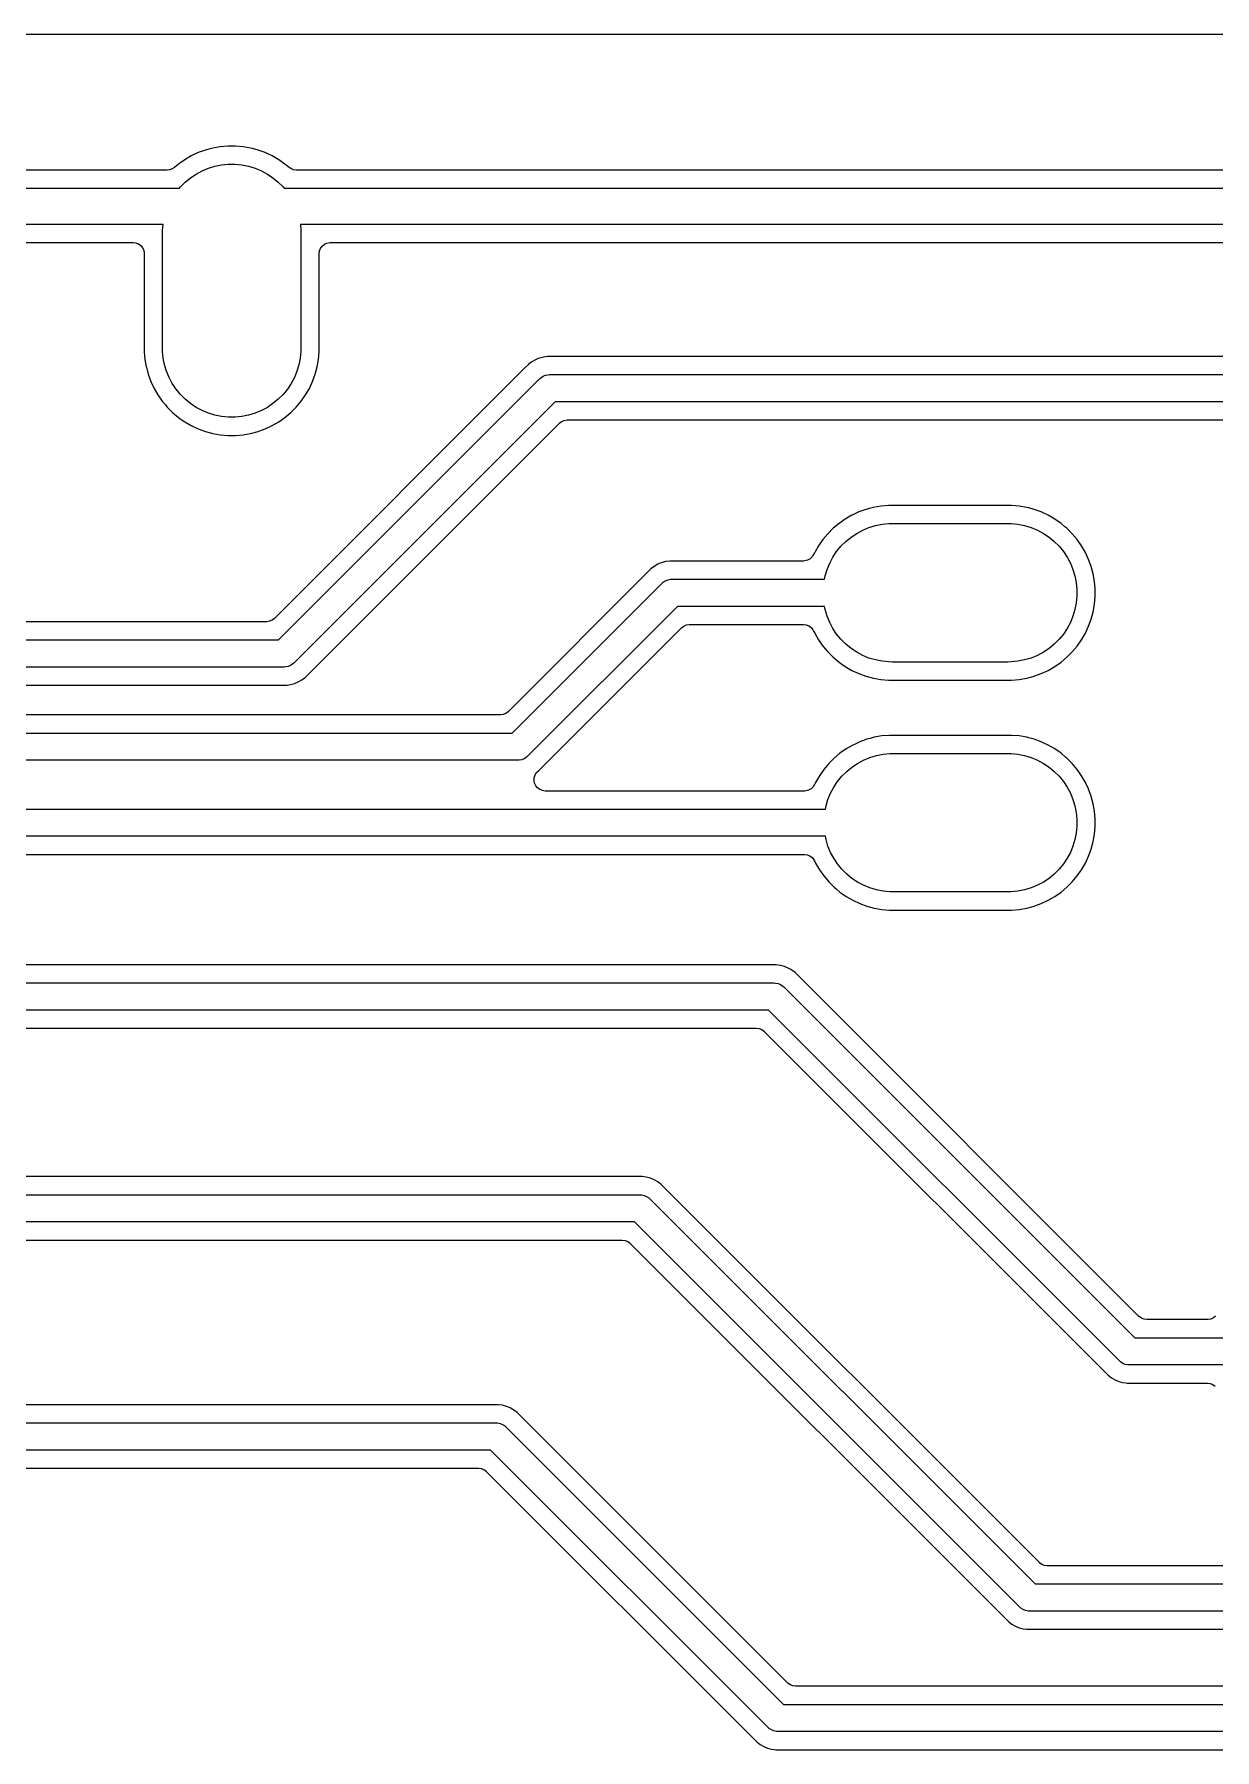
# Model space of a CAD drawing. Header units: millimetres. Extents: x 88 to 236, y -149 to -88.
# Drawn here: x 131.86 to 144.9, y -106.96 to -88.01 of the extents above; entities that cross this region are included whole.
import ezdxf

# ---------------------------------------------------------------- set-up
doc = ezdxf.new("R2010")
doc.units = ezdxf.units.MM
doc.layers.add('F.Cu', color=13, linetype='CONTINUOUS', true_color=0xc83434)

msp = doc.modelspace()

# ---------------------------------------------------------------- linework, layer by layer
at = {"layer": 'F.Cu', "linetype": 'CONTINUOUS'}
for p, q in [((87.8715, -88.01), (158.1235, -88.01)), ((133.913853, -89.251848), (133.830833, -89.266487)), ((133.997844, -89.2445), (133.913853, -89.251848)), ((133.997845, -89.2445), (133.997844, -89.2445)), ((134.082155, -89.2445), (133.997845, -89.2445)), ((134.082156, -89.2445), (134.082155, -89.2445)), ((134.166147, -89.251848), (134.082156, -89.2445)), ((134.249166, -89.266487), (134.166145, -89.251848)), ((134.166145, -89.251848), (134.166147, -89.251848)), ((133.451673, -89.443293), (133.407345, -89.480489)), ((133.451676, -89.44329), (133.451673, -89.443293)), ((133.520725, -89.394941), (133.451676, -89.44329)), ((133.520742, -89.394931), (133.520725, -89.394941)), ((133.520743, -89.39493), (133.520742, -89.394931)), ((133.593757, -89.352775), (133.520743, -89.39493)), ((133.599704, -89.350001), (133.593757, -89.352775)), ((133.670161, -89.317146), (133.599704, -89.350001)), ((133.670178, -89.317138), (133.670161, -89.317146)), ((133.749372, -89.288315), (133.670178, -89.317138)), ((133.749386, -89.28831), (133.749372, -89.288315)), ((133.749392, -89.288309), (133.749386, -89.28831)), ((133.787184, -89.278182), (133.749392, -89.288309)), ((133.830826, -89.266488), (133.787184, -89.278182)), ((133.830833, -89.266487), (133.830826, -89.266488)), ((133.927751, -89.45328), (134.002463, -89.445921)), ((134.002463, -89.445921), (134.077537, -89.445921)), ((134.077537, -89.445921), (134.152249, -89.45328)), ((134.249173, -89.266488), (134.249166, -89.266487)), ((134.270994, -89.272335), (134.249173, -89.266488)), ((134.330608, -89.288309), (134.270994, -89.272335)), ((134.330616, -89.288312), (134.330608, -89.288309)), ((134.330627, -89.288315), (134.330616, -89.288312)), ((134.409821, -89.317138), (134.330627, -89.288315)), ((134.409838, -89.317146), (134.409821, -89.317138)), ((134.439116, -89.330799), (134.409838, -89.317146)), ((134.486243, -89.352775), (134.439116, -89.330799)), ((134.559257, -89.39493), (134.486243, -89.352775)), ((134.559265, -89.394936), (134.559257, -89.39493)), ((134.559274, -89.394941), (134.559265, -89.394936)), ((134.628323, -89.44329), (134.559274, -89.394941)), ((134.628326, -89.443293), (134.628323, -89.44329)), ((134.672655, -89.480489), (134.628326, -89.443293)), ((133.327639, -89.5095), (122.263749, -89.5095)), ((133.351724, -89.507138), (133.327639, -89.5095)), ((133.381218, -89.497327), (133.351724, -89.507138)), ((133.407345, -89.480489), (133.381218, -89.497327)), ((133.526257, -89.643172), (133.58429, -89.595546)), ((133.58429, -89.595546), (133.646711, -89.553838)), ((133.646711, -89.553838), (133.71292, -89.518448)), ((133.71292, -89.518448), (133.782279, -89.489719)), ((133.782279, -89.489719), (133.85412, -89.467926)), ((133.85412, -89.467926), (133.927751, -89.45328)), ((134.152249, -89.45328), (134.22588, -89.467926)), ((134.22588, -89.467926), (134.297721, -89.489719)), ((134.297721, -89.489719), (134.36708, -89.518448)), ((134.36708, -89.518448), (134.433289, -89.553838)), ((134.433289, -89.553838), (134.49571, -89.595546)), ((134.49571, -89.595546), (134.553743, -89.643172)), ((134.692624, -89.494162), (134.672655, -89.480489)), ((134.721523, -89.505604), (134.692624, -89.494162)), ((134.752361, -89.5095), (134.721523, -89.505604)), ((150.69625, -89.5095), (134.752361, -89.5095)), ((122.29, -89.71), (133.461894, -89.71)), ((133.461894, -89.71), (133.473172, -89.696257)), ((133.473172, -89.696257), (133.526257, -89.643172)), ((134.553743, -89.643172), (134.606828, -89.696257)), ((134.606828, -89.696257), (134.618106, -89.71)), ((134.618106, -89.71), (150.67, -89.71)), ((133.282073, -90.11), (122.372842, -90.11)), ((133.275, -90.21), (133.275921, -90.172463)), ((133.275921, -90.172463), (133.282073, -90.11)), ((150.587158, -90.11), (134.797927, -90.11)), ((134.797927, -90.11), (134.804079, -90.172463)), ((134.804079, -90.172463), (134.805, -90.21)), ((122.507255, -90.3105), (132.9505, -90.3105)), ((132.9505, -90.3105), (132.981338, -90.314396)), ((132.981338, -90.314396), (133.010237, -90.325838)), ((133.010237, -90.325838), (133.035384, -90.344108)), ((133.035384, -90.344108), (133.055197, -90.368057)), ((133.055197, -90.368057), (133.068431, -90.396182)), ((133.275, -91.475), (133.275, -90.21)), ((134.805, -90.21), (134.805, -91.475)), ((135.009396, -90.403662), (135.020838, -90.374763)), ((135.020838, -90.374763), (135.039108, -90.349616)), ((135.039108, -90.349616), (135.063057, -90.329803)), ((135.063057, -90.329803), (135.091182, -90.316569)), ((135.091182, -90.316569), (135.121714, -90.310745)), ((135.121714, -90.310745), (135.1295, -90.3105)), ((135.1295, -90.3105), (150.452745, -90.3105)), ((133.068431, -90.396182), (133.074255, -90.426714)), ((133.074255, -90.426714), (133.0745, -90.4345)), ((133.0745, -90.4345), (133.0745, -91.517156)), ((135.0055, -90.4345), (135.009396, -90.403662)), ((135.0055, -91.517155), (135.0055, -90.4345)), ((133.0745, -91.517156), (133.081848, -91.601146)), ((133.275921, -91.512537), (133.275, -91.475)), ((133.28328, -91.587249), (133.275921, -91.512537)), ((134.804079, -91.512537), (134.79672, -91.587249)), ((134.805, -91.475), (134.804079, -91.512537)), ((134.998152, -91.601143), (135.0055, -91.517155)), ((133.081848, -91.601146), (133.096487, -91.684166)), ((133.096487, -91.684166), (133.096488, -91.684173)), ((133.096488, -91.684173), (133.097623, -91.688407)), ((133.097623, -91.688407), (133.118309, -91.765608)), ((133.297926, -91.66088), (133.28328, -91.587249)), ((133.319719, -91.732721), (133.297926, -91.66088)), ((137.285916, -91.688402), (134.511137, -94.463181)), ((134.782074, -91.66088), (134.760281, -91.732721)), ((134.79672, -91.587249), (134.782074, -91.66088)), ((134.961691, -91.765608), (134.983512, -91.684172)), ((134.983512, -91.684172), (134.998152, -91.601143)), ((137.318398, -91.655919), (137.285916, -91.688402)), ((137.318407, -91.655911), (137.318398, -91.655919)), ((137.334231, -91.643768), (137.318407, -91.655911)), ((137.354841, -91.627952), (137.33423, -91.643767)), ((137.33423, -91.643767), (137.334231, -91.643768)), ((137.354865, -91.627936), (137.354841, -91.627952)), ((137.39464, -91.604974), (137.354865, -91.627936)), ((137.394646, -91.604971), (137.39464, -91.604974)), ((137.424663, -91.592538), (137.394646, -91.604971)), ((137.437094, -91.587389), (137.424663, -91.592538)), ((137.437095, -91.587388), (137.437094, -91.587389)), ((137.437097, -91.587388), (137.437095, -91.587388)), ((137.481477, -91.575496), (137.437097, -91.587388)), ((137.527026, -91.5695), (137.481477, -91.575496)), ((137.527027, -91.5695), (137.527026, -91.5695)), ((147.662973, -91.5695), (137.527027, -91.5695)), ((133.118309, -91.765608), (133.118312, -91.765616)), ((133.118312, -91.765616), (133.118315, -91.765627)), ((133.118315, -91.765627), (133.147138, -91.844821)), ((133.147138, -91.844821), (133.147144, -91.844833)), ((133.147144, -91.844833), (133.182775, -91.921243)), ((133.348448, -91.80208), (133.319719, -91.732721)), ((133.383838, -91.868289), (133.348448, -91.80208)), ((133.425546, -91.93071), (133.383838, -91.868289)), ((134.557868, -94.7), (137.443934, -91.813934)), ((134.696162, -91.868289), (134.654454, -91.93071)), ((134.731552, -91.80208), (134.696162, -91.868289)), ((134.760281, -91.732721), (134.731552, -91.80208)), ((134.897225, -91.921243), (134.932856, -91.844833)), ((134.932856, -91.844833), (134.932858, -91.844826)), ((134.932858, -91.844826), (134.932861, -91.844821)), ((134.932861, -91.844821), (134.961684, -91.765627)), ((134.961683, -91.765627), (134.961691, -91.765608)), ((134.961684, -91.765627), (134.961683, -91.765627)), ((137.443934, -91.813934), (137.454841, -91.804048)), ((137.454841, -91.804048), (137.479291, -91.787711)), ((137.479291, -91.787711), (137.495205, -91.781119)), ((137.495205, -91.781119), (137.506457, -91.776459)), ((137.506457, -91.776459), (137.535297, -91.770722)), ((137.535297, -91.770722), (137.55, -91.77)), ((137.55, -91.77), (147.64, -91.77)), ((133.182775, -91.921243), (133.22493, -91.994257)), ((133.22493, -91.994257), (133.224936, -91.994265)), ((133.224936, -91.994265), (133.224941, -91.994274)), ((133.224941, -91.994274), (133.27329, -92.063323)), ((133.27329, -92.063323), (133.273292, -92.063326)), ((133.273292, -92.063326), (133.308145, -92.104861)), ((133.473172, -91.988743), (133.425546, -91.93071)), ((133.526257, -92.041828), (133.473172, -91.988743)), ((133.58429, -92.089454), (133.526257, -92.041828)), ((133.646711, -92.131162), (133.58429, -92.089454)), ((134.49571, -92.089454), (134.433289, -92.131162)), ((134.553743, -92.041828), (134.49571, -92.089454)), ((134.606828, -91.988743), (134.553743, -92.041828)), ((134.654454, -91.93071), (134.606828, -91.988743)), ((137.612132, -92.07), (134.726066, -94.956066)), ((134.75252, -92.127904), (134.806713, -92.063319)), ((134.806713, -92.063319), (134.85507, -91.994257)), ((134.85507, -91.994257), (134.897225, -91.921243)), ((147.577868, -92.07), (137.612132, -92.07)), ((133.308145, -92.104861), (133.32748, -92.127904)), ((133.32748, -92.127904), (133.327487, -92.127911)), ((133.327487, -92.127911), (133.327498, -92.127923)), ((133.327498, -92.127923), (133.387076, -92.187501)), ((133.387076, -92.187501), (133.387088, -92.187512)), ((133.387088, -92.187512), (133.387096, -92.18752)), ((133.387096, -92.18752), (133.3871, -92.187523)), ((133.3871, -92.187523), (133.451673, -92.241707)), ((133.451673, -92.241707), (133.451677, -92.241709)), ((133.451677, -92.241709), (133.451681, -92.241713)), ((133.451681, -92.241713), (133.482927, -92.263591)), ((133.482927, -92.263591), (133.520725, -92.290058)), ((133.71292, -92.166552), (133.646711, -92.131162)), ((133.782279, -92.195281), (133.71292, -92.166552)), ((133.85412, -92.217074), (133.782279, -92.195281)), ((133.927751, -92.23172), (133.85412, -92.217074)), ((134.002463, -92.239079), (133.927751, -92.23172)), ((134.077537, -92.239079), (134.002463, -92.239079)), ((134.152249, -92.23172), (134.077537, -92.239079)), ((134.22588, -92.217074), (134.152249, -92.23172)), ((134.297721, -92.195281), (134.22588, -92.217074)), ((134.36708, -92.166552), (134.297721, -92.195281)), ((134.433289, -92.131162), (134.36708, -92.166552)), ((134.559257, -92.29007), (134.628319, -92.241713)), ((134.628319, -92.241713), (134.692904, -92.18752)), ((134.692904, -92.18752), (134.75252, -92.127904)), ((137.658862, -92.306818), (137.683422, -92.287768)), ((137.683422, -92.287768), (137.711948, -92.275424)), ((137.711948, -92.275424), (137.742648, -92.270561)), ((137.742648, -92.270561), (137.746543, -92.2705)), ((137.746543, -92.2705), (147.443456, -92.2705)), ((133.520725, -92.290058), (133.52073, -92.290061)), ((133.52073, -92.290061), (133.520743, -92.29007)), ((133.520743, -92.29007), (133.593757, -92.332225)), ((133.593757, -92.332225), (133.670161, -92.367853)), ((133.670161, -92.367853), (133.670178, -92.367861)), ((133.670178, -92.367861), (133.749372, -92.396684)), ((133.749372, -92.396684), (133.749375, -92.396684)), ((133.749375, -92.396684), (133.749392, -92.396691)), ((133.749392, -92.396691), (133.830828, -92.418512)), ((133.830828, -92.418512), (133.913857, -92.433152)), ((133.913857, -92.433152), (133.997843, -92.440499)), ((133.997843, -92.440499), (133.997844, -92.4405)), ((133.997844, -92.4405), (133.997845, -92.4405)), ((133.997845, -92.4405), (134.082156, -92.4405)), ((134.082156, -92.440499), (134.166143, -92.433152)), ((134.082156, -92.4405), (134.082156, -92.440499)), ((134.166143, -92.433152), (134.249172, -92.418512)), ((134.249172, -92.418512), (134.330608, -92.396691)), ((134.330608, -92.396691), (134.33998, -92.393279)), ((134.33998, -92.393279), (134.409821, -92.367861)), ((134.409821, -92.367861), (134.409826, -92.367858)), ((134.409826, -92.367858), (134.409833, -92.367856)), ((134.409833, -92.367856), (134.486243, -92.332225)), ((134.486243, -92.332225), (134.559257, -92.29007)), ((134.851597, -95.114085), (137.658862, -92.306818)), ((141.208853, -93.221848), (141.125833, -93.236487)), ((141.292844, -93.2145), (141.208853, -93.221848)), ((141.292845, -93.2145), (141.292844, -93.2145)), ((142.652155, -93.2145), (141.292845, -93.2145)), ((142.652156, -93.2145), (142.652155, -93.2145)), ((142.736147, -93.221848), (142.652156, -93.2145)), ((142.819166, -93.236487), (142.736145, -93.221848)), ((142.736145, -93.221848), (142.736147, -93.221848)), ((140.746673, -93.413292), (140.6821, -93.467476)), ((140.746676, -93.41329), (140.746673, -93.413292)), ((140.815725, -93.364941), (140.746676, -93.41329)), ((140.815742, -93.364931), (140.815725, -93.364941)), ((140.815743, -93.36493), (140.815742, -93.364931)), ((140.888757, -93.322775), (140.815743, -93.36493)), ((140.899329, -93.317845), (140.888757, -93.322775)), ((140.965161, -93.287146), (140.899329, -93.317845)), ((140.965178, -93.287138), (140.965161, -93.287146)), ((141.044372, -93.258315), (140.965178, -93.287138)), ((141.044386, -93.25831), (141.044372, -93.258315)), ((141.044392, -93.258309), (141.044386, -93.25831)), ((141.082184, -93.248182), (141.044392, -93.258309)), ((141.125826, -93.236488), (141.082184, -93.248182)), ((141.125833, -93.236487), (141.125826, -93.236488)), ((141.14912, -93.437926), (141.222751, -93.42328)), ((141.222751, -93.42328), (141.297463, -93.415921)), ((141.297463, -93.415921), (141.335, -93.415)), ((141.335, -93.415), (142.61, -93.415)), ((142.61, -93.415), (142.647537, -93.415921)), ((142.647537, -93.415921), (142.722249, -93.42328)), ((142.722249, -93.42328), (142.79588, -93.437926)), ((142.819173, -93.236488), (142.819166, -93.236487)), ((142.840994, -93.242335), (142.819173, -93.236488)), ((142.900608, -93.258309), (142.840994, -93.242335)), ((142.900616, -93.258312), (142.900608, -93.258309)), ((142.900627, -93.258315), (142.900616, -93.258312)), ((142.979821, -93.287138), (142.900627, -93.258315)), ((142.979838, -93.287146), (142.979821, -93.287138)), ((143.009116, -93.300799), (142.979838, -93.287146)), ((143.056243, -93.322775), (143.009116, -93.300799)), ((143.129257, -93.36493), (143.056243, -93.322775)), ((143.129265, -93.364936), (143.129257, -93.36493)), ((143.129274, -93.364941), (143.129265, -93.364936)), ((143.198323, -93.41329), (143.129274, -93.364941)), ((143.198326, -93.413292), (143.198323, -93.41329)), ((143.242072, -93.45), (143.198326, -93.413292)), ((140.56829, -93.591676), (140.519941, -93.660725)), ((140.568292, -93.591673), (140.56829, -93.591676)), ((140.622476, -93.5271), (140.568292, -93.591673)), ((140.622498, -93.527076), (140.622476, -93.5271)), ((140.682076, -93.467498), (140.622498, -93.527076)), ((140.6821, -93.467476), (140.682076, -93.467498)), ((140.768172, -93.666257), (140.821257, -93.613172)), ((140.821257, -93.613172), (140.87929, -93.565546)), ((140.87929, -93.565546), (140.941711, -93.523838)), ((140.941711, -93.523838), (141.00792, -93.488448)), ((141.00792, -93.488448), (141.077279, -93.459719)), ((141.077279, -93.459719), (141.14912, -93.437926)), ((142.79588, -93.437926), (142.867721, -93.459719)), ((142.867721, -93.459719), (142.93708, -93.488448)), ((142.93708, -93.488448), (143.003289, -93.523838)), ((143.003289, -93.523838), (143.06571, -93.565546)), ((143.06571, -93.565546), (143.123743, -93.613172)), ((143.123743, -93.613172), (143.176828, -93.666257)), ((143.262904, -93.46748), (143.242072, -93.45)), ((143.262911, -93.467487), (143.262904, -93.46748)), ((143.262923, -93.467498), (143.262911, -93.467487)), ((143.322501, -93.527076), (143.262923, -93.467498)), ((143.322512, -93.527088), (143.322501, -93.527076)), ((143.32252, -93.527096), (143.322512, -93.527088)), ((143.322523, -93.5271), (143.32252, -93.527096)), ((143.376707, -93.591673), (143.322523, -93.5271)), ((143.376709, -93.591676), (143.376707, -93.591673)), ((143.425058, -93.660725), (143.376709, -93.591676)), ((140.449951, -93.784207), (140.427367, -93.805564)), ((140.466512, -93.757908), (140.449951, -93.784207)), ((140.474879, -93.739968), (140.466512, -93.757908)), ((140.477776, -93.733754), (140.474879, -93.739968)), ((140.519931, -93.660742), (140.477776, -93.733754)), ((140.519941, -93.660725), (140.519931, -93.660742)), ((140.643448, -93.85292), (140.678838, -93.786711)), ((140.678838, -93.786711), (140.720546, -93.72429)), ((140.720546, -93.72429), (140.768172, -93.666257)), ((143.176828, -93.666257), (143.224454, -93.72429)), ((143.224454, -93.72429), (143.266162, -93.786711)), ((143.266162, -93.786711), (143.301552, -93.85292)), ((143.425061, -93.66073), (143.425058, -93.660725)), ((143.42507, -93.660743), (143.425061, -93.66073)), ((143.467225, -93.733757), (143.42507, -93.660743)), ((143.502853, -93.810161), (143.467225, -93.733757)), ((138.668397, -93.91592), (137.091137, -95.493181)), ((138.6684, -93.915917), (138.668397, -93.91592)), ((138.704857, -93.887942), (138.6684, -93.915917)), ((138.744647, -93.864971), (138.704857, -93.887942)), ((138.76223, -93.857688), (138.744647, -93.864971)), ((138.787094, -93.847389), (138.76223, -93.857688)), ((138.787095, -93.847388), (138.787094, -93.847389)), ((138.787097, -93.847388), (138.787095, -93.847388)), ((138.831477, -93.835496), (138.787097, -93.847388)), ((138.877026, -93.8295), (138.831477, -93.835496)), ((140.354133, -93.8295), (138.877026, -93.8295)), ((140.370103, -93.828467), (140.354133, -93.8295)), ((140.400182, -93.820633), (140.370103, -93.828467)), ((140.427367, -93.805564), (140.400182, -93.820633)), ((140.585789, -94.03), (140.592926, -93.99412)), ((140.592926, -93.99412), (140.614719, -93.922279)), ((140.614719, -93.922279), (140.643448, -93.85292)), ((143.301552, -93.85292), (143.330281, -93.922279)), ((143.330281, -93.922279), (143.352074, -93.99412)), ((143.352074, -93.99412), (143.36672, -94.067751)), ((143.502861, -93.810178), (143.502853, -93.810161)), ((143.531164, -93.887944), (143.502861, -93.810178)), ((143.531691, -93.889392), (143.531164, -93.887944)), ((143.553512, -93.970828), (143.531691, -93.889392)), ((143.568152, -94.053857), (143.553512, -93.970828)), ((137.137868, -95.73), (138.793934, -94.073934)), ((138.793934, -94.073934), (138.804841, -94.064048)), ((138.804841, -94.064048), (138.81606, -94.056552)), ((138.81606, -94.056552), (138.82929, -94.047712)), ((138.82929, -94.047712), (138.856457, -94.036459)), ((138.856457, -94.036459), (138.885297, -94.030722)), ((138.885297, -94.030722), (138.9, -94.03)), ((138.9, -94.03), (140.585789, -94.03)), ((143.36672, -94.067751), (143.374079, -94.142463)), ((143.374079, -94.142463), (143.374079, -94.217537)), ((143.5755, -94.137845), (143.568152, -94.053857)), ((143.5755, -94.222155), (143.5755, -94.137845)), ((138.962132, -94.33), (137.306066, -95.986066)), ((140.585789, -94.33), (138.962132, -94.33)), ((140.592926, -94.36588), (140.585789, -94.33)), ((140.614719, -94.437721), (140.592926, -94.36588)), ((143.352074, -94.36588), (143.330281, -94.437721)), ((143.36672, -94.292249), (143.352074, -94.36588)), ((143.374079, -94.217537), (143.36672, -94.292249)), ((143.553512, -94.389172), (143.568152, -94.306143)), ((143.568152, -94.306143), (143.5755, -94.222155)), ((134.423456, -94.4995), (114.957026, -94.4995)), ((134.427351, -94.499439), (134.423456, -94.4995)), ((134.458051, -94.494576), (134.427351, -94.499439)), ((134.486577, -94.482232), (134.458051, -94.494576)), ((134.511137, -94.463181), (134.486577, -94.482232)), ((139.008863, -94.566819), (139.033423, -94.547768)), ((139.033423, -94.547768), (139.061949, -94.535424)), ((139.061949, -94.535424), (139.092649, -94.530561)), ((139.092649, -94.530561), (139.096544, -94.5305)), ((139.096544, -94.5305), (140.354133, -94.5305)), ((140.354133, -94.5305), (140.384971, -94.534396)), ((140.384971, -94.534396), (140.41387, -94.545838)), ((140.41387, -94.545838), (140.439017, -94.564108)), ((140.643448, -94.50708), (140.614719, -94.437721)), ((140.678838, -94.573289), (140.643448, -94.50708)), ((143.301552, -94.50708), (143.266162, -94.573289)), ((143.330281, -94.437721), (143.301552, -94.50708)), ((143.467225, -94.626243), (143.502856, -94.549833)), ((143.502856, -94.549833), (143.502858, -94.549826)), ((143.502858, -94.549826), (143.502861, -94.549821)), ((143.502861, -94.549821), (143.531684, -94.470627)), ((143.531683, -94.470627), (143.531691, -94.470608)), ((143.531684, -94.470627), (143.531683, -94.470627)), ((143.531691, -94.470608), (143.553512, -94.389172)), ((114.98, -94.7), (134.557868, -94.7)), ((137.431597, -96.144085), (139.008863, -94.566819)), ((140.439017, -94.564108), (140.45883, -94.588057)), ((140.45883, -94.588057), (140.466511, -94.602088)), ((140.466511, -94.602088), (140.477775, -94.626243)), ((140.477775, -94.626243), (140.51993, -94.699257)), ((140.51993, -94.699257), (140.519936, -94.699265)), ((140.519936, -94.699265), (140.519941, -94.699274)), ((140.519941, -94.699274), (140.56829, -94.768323)), ((140.720546, -94.63571), (140.678838, -94.573289)), ((140.768172, -94.693743), (140.720546, -94.63571)), ((140.821257, -94.746828), (140.768172, -94.693743)), ((140.87929, -94.794454), (140.821257, -94.746828)), ((143.123743, -94.746828), (143.06571, -94.794454)), ((143.176828, -94.693743), (143.123743, -94.746828)), ((143.224454, -94.63571), (143.176828, -94.693743)), ((143.266162, -94.573289), (143.224454, -94.63571)), ((143.376713, -94.768319), (143.42507, -94.699257)), ((143.42507, -94.699257), (143.467225, -94.626243)), ((140.56829, -94.768323), (140.568292, -94.768326)), ((140.568292, -94.768326), (140.571659, -94.772338)), ((140.571659, -94.772338), (140.62248, -94.832904)), ((140.62248, -94.832904), (140.622487, -94.832911)), ((140.622487, -94.832911), (140.622498, -94.832923)), ((140.622498, -94.832923), (140.682076, -94.892501)), ((140.682076, -94.892501), (140.682088, -94.892512)), ((140.682088, -94.892512), (140.682096, -94.89252)), ((140.682096, -94.89252), (140.6821, -94.892523)), ((140.6821, -94.892523), (140.746673, -94.946707)), ((140.941711, -94.836162), (140.87929, -94.794454)), ((141.00792, -94.871552), (140.941711, -94.836162)), ((141.077279, -94.900281), (141.00792, -94.871552)), ((141.14912, -94.922074), (141.077279, -94.900281)), ((141.222751, -94.93672), (141.14912, -94.922074)), ((141.297463, -94.944079), (141.222751, -94.93672)), ((142.722249, -94.93672), (142.647537, -94.944079)), ((142.79588, -94.922074), (142.722249, -94.93672)), ((142.867721, -94.900281), (142.79588, -94.922074)), ((142.93708, -94.871552), (142.867721, -94.900281)), ((143.003289, -94.836162), (142.93708, -94.871552)), ((143.06571, -94.794454), (143.003289, -94.836162)), ((143.198319, -94.946713), (143.262904, -94.89252)), ((143.262904, -94.89252), (143.32252, -94.832904)), ((143.32252, -94.832904), (143.376713, -94.768319)), ((134.62, -95), (115.042132, -95)), ((134.634703, -94.999278), (134.62, -95)), ((134.663543, -94.993541), (134.634703, -94.999278)), ((134.69071, -94.982288), (134.663543, -94.993541)), ((134.715159, -94.965952), (134.69071, -94.982288)), ((134.726066, -94.956066), (134.715159, -94.965952)), ((134.815145, -95.142056), (134.851597, -95.114085)), ((140.746673, -94.946707), (140.746677, -94.946709)), ((140.746677, -94.946709), (140.746681, -94.946713)), ((140.746681, -94.946713), (140.777927, -94.968591)), ((140.777927, -94.968591), (140.815725, -94.995058)), ((140.815725, -94.995058), (140.81573, -94.995061)), ((140.81573, -94.995061), (140.815743, -94.99507)), ((140.815743, -94.99507), (140.888757, -95.037225)), ((140.888757, -95.037225), (140.965161, -95.072853)), ((140.965161, -95.072853), (140.965178, -95.072861)), ((140.965178, -95.072861), (141.044372, -95.101684)), ((141.044372, -95.101684), (141.044375, -95.101684)), ((141.044375, -95.101684), (141.044392, -95.101691)), ((141.044392, -95.101691), (141.125828, -95.123512)), ((141.125828, -95.123512), (141.208857, -95.138152)), ((141.335, -94.945), (141.297463, -94.944079)), ((142.61, -94.945), (141.335, -94.945)), ((142.647537, -94.944079), (142.61, -94.945)), ((142.736143, -95.138152), (142.819172, -95.123512)), ((142.819172, -95.123512), (142.900608, -95.101691)), ((142.900608, -95.101691), (142.90998, -95.098279)), ((142.90998, -95.098279), (142.979821, -95.072861)), ((142.979821, -95.072861), (142.979826, -95.072858)), ((142.979826, -95.072858), (142.979833, -95.072856)), ((142.979833, -95.072856), (143.056243, -95.037225)), ((143.056243, -95.037225), (143.129257, -94.99507)), ((143.129257, -94.99507), (143.198319, -94.946713)), ((115.176544, -95.2005), (134.642974, -95.2005)), ((134.642974, -95.2005), (134.652083, -95.1993)), ((134.652083, -95.1993), (134.688526, -95.194503)), ((134.688526, -95.194503), (134.732906, -95.182611)), ((134.732906, -95.182611), (134.775355, -95.165028)), ((134.775355, -95.165028), (134.815145, -95.142056)), ((141.208857, -95.138152), (141.292843, -95.145499)), ((141.292843, -95.145499), (141.292844, -95.1455)), ((141.292844, -95.1455), (141.292845, -95.1455)), ((141.292845, -95.1455), (142.652156, -95.1455)), ((142.652156, -95.145499), (142.736143, -95.138152)), ((142.652156, -95.1455), (142.652156, -95.145499)), ((137.091137, -95.493181), (137.066577, -95.512232)), ((137.003456, -95.5295), (115.957026, -95.5295)), ((137.007351, -95.529439), (137.003456, -95.5295)), ((137.038051, -95.524576), (137.007351, -95.529439)), ((137.066577, -95.512232), (137.038051, -95.524576)), ((115.98, -95.73), (137.137868, -95.73)), ((140.898757, -95.862775), (140.825743, -95.90493)), ((140.909331, -95.857844), (140.898757, -95.862775)), ((140.975161, -95.827146), (140.909331, -95.857844)), ((140.975178, -95.827138), (140.975161, -95.827146)), ((141.054372, -95.798315), (140.975178, -95.827138)), ((141.054386, -95.79831), (141.054372, -95.798315)), ((141.054392, -95.798309), (141.054386, -95.79831)), ((141.092184, -95.788182), (141.054392, -95.798309)), ((141.135826, -95.776488), (141.092184, -95.788182)), ((141.135833, -95.776487), (141.135826, -95.776488)), ((141.218853, -95.761848), (141.135833, -95.776487)), ((141.302844, -95.7545), (141.218853, -95.761848)), ((141.302845, -95.7545), (141.302844, -95.7545)), ((142.652155, -95.7545), (141.302845, -95.7545)), ((142.652156, -95.7545), (142.652155, -95.7545)), ((142.736147, -95.761848), (142.652156, -95.7545)), ((142.819166, -95.776487), (142.736145, -95.761848)), ((142.736145, -95.761848), (142.736147, -95.761848)), ((142.819173, -95.776488), (142.819166, -95.776487)), ((142.840994, -95.782335), (142.819173, -95.776488)), ((142.900608, -95.798309), (142.840994, -95.782335)), ((142.900616, -95.798312), (142.900608, -95.798309)), ((142.900627, -95.798315), (142.900616, -95.798312)), ((142.979821, -95.827138), (142.900627, -95.798315)), ((142.979838, -95.827146), (142.979821, -95.827138)), ((143.009116, -95.840799), (142.979838, -95.827146)), ((143.056243, -95.862775), (143.009116, -95.840799)), ((143.129257, -95.90493), (143.056243, -95.862775)), ((137.2, -96.03), (116.042132, -96.03)), ((137.214703, -96.029278), (137.2, -96.03)), ((137.243543, -96.023541), (137.214703, -96.029278)), ((137.27071, -96.012288), (137.243543, -96.023541)), ((137.295159, -95.995952), (137.27071, -96.012288)), ((137.306066, -95.986066), (137.295159, -95.995952)), ((140.632476, -96.0671), (140.578292, -96.131673)), ((140.632498, -96.067076), (140.632476, -96.0671)), ((140.692076, -96.007498), (140.632498, -96.067076)), ((140.6921, -96.007476), (140.692076, -96.007498)), ((140.756673, -95.953292), (140.6921, -96.007476)), ((140.756676, -95.95329), (140.756673, -95.953292)), ((140.825725, -95.904941), (140.756676, -95.95329)), ((140.825742, -95.904931), (140.825725, -95.904941)), ((140.825743, -95.90493), (140.825742, -95.904931)), ((140.88929, -96.105546), (140.951711, -96.063838)), ((140.951711, -96.063838), (141.01792, -96.028448)), ((141.01792, -96.028448), (141.087279, -95.999719)), ((141.087279, -95.999719), (141.15912, -95.977926)), ((141.15912, -95.977926), (141.232751, -95.96328)), ((141.232751, -95.96328), (141.307463, -95.955921)), ((141.307463, -95.955921), (141.345, -95.955)), ((141.345, -95.955), (142.61, -95.955)), ((142.61, -95.955), (142.647537, -95.955921)), ((142.647537, -95.955921), (142.722249, -95.96328)), ((142.722249, -95.96328), (142.79588, -95.977926)), ((142.79588, -95.977926), (142.867721, -95.999719)), ((142.867721, -95.999719), (142.93708, -96.028448)), ((142.93708, -96.028448), (143.003289, -96.063838)), ((143.003289, -96.063838), (143.06571, -96.105546)), ((143.129265, -95.904936), (143.129257, -95.90493)), ((143.129274, -95.904941), (143.129265, -95.904936)), ((143.198323, -95.95329), (143.129274, -95.904941)), ((143.198326, -95.953292), (143.198323, -95.95329)), ((143.251092, -95.997569), (143.198326, -95.953292)), ((143.262904, -96.00748), (143.251092, -95.997569)), ((143.262911, -96.007487), (143.262904, -96.00748)), ((143.262923, -96.007498), (143.262911, -96.007487)), ((143.322501, -96.067076), (143.262923, -96.007498)), ((143.322512, -96.067088), (143.322501, -96.067076)), ((143.32252, -96.067096), (143.322512, -96.067088)), ((143.322523, -96.0671), (143.32252, -96.067096)), ((143.376707, -96.131673), (143.322523, -96.0671)), ((137.379367, -96.253286), (137.381318, -96.222265)), ((137.385191, -96.283818), (137.379367, -96.253286)), ((137.381318, -96.222265), (137.390923, -96.192703)), ((137.390923, -96.192703), (137.407578, -96.166459)), ((137.407578, -96.166459), (137.427635, -96.147125)), ((137.427635, -96.147125), (137.431597, -96.144085)), ((140.529931, -96.200742), (140.487776, -96.273754)), ((140.529941, -96.200725), (140.529931, -96.200742)), ((140.57829, -96.131676), (140.529941, -96.200725)), ((140.578292, -96.131673), (140.57829, -96.131676)), ((140.688838, -96.326711), (140.730546, -96.26429)), ((140.730546, -96.26429), (140.778172, -96.206257)), ((140.778172, -96.206257), (140.831257, -96.153172)), ((140.831257, -96.153172), (140.88929, -96.105546)), ((143.06571, -96.105546), (143.123743, -96.153172)), ((143.123743, -96.153172), (143.176828, -96.206257)), ((143.176828, -96.206257), (143.224454, -96.26429)), ((143.224454, -96.26429), (143.266162, -96.326711)), ((143.376709, -96.131676), (143.376707, -96.131673)), ((143.376713, -96.131681), (143.376709, -96.131676)), ((143.387527, -96.147125), (143.376713, -96.131681)), ((143.425058, -96.200725), (143.387527, -96.147125)), ((143.425061, -96.20073), (143.425058, -96.200725)), ((143.42507, -96.200743), (143.425061, -96.20073)), ((143.467225, -96.273757), (143.42507, -96.200743)), ((137.398425, -96.311943), (137.385191, -96.283818)), ((137.418238, -96.335892), (137.398425, -96.311943)), ((137.443385, -96.354162), (137.418238, -96.335892)), ((137.472284, -96.365604), (137.443385, -96.354162)), ((137.503122, -96.3695), (137.472284, -96.365604)), ((140.364133, -96.3695), (137.503122, -96.3695)), ((140.380103, -96.368467), (140.364133, -96.3695)), ((140.410182, -96.360633), (140.380103, -96.368467)), ((140.437367, -96.345564), (140.410182, -96.360633)), ((140.459951, -96.324207), (140.437367, -96.345564)), ((140.476512, -96.297908), (140.459951, -96.324207)), ((140.487775, -96.273757), (140.476512, -96.297908)), ((140.487776, -96.273755), (140.487775, -96.273757)), ((140.487776, -96.273754), (140.487776, -96.273755)), ((140.624719, -96.462279), (140.653448, -96.39292)), ((140.653448, -96.39292), (140.688838, -96.326711)), ((143.266162, -96.326711), (143.301552, -96.39292)), ((143.301552, -96.39292), (143.330281, -96.462279)), ((143.501027, -96.346245), (143.467225, -96.273757)), ((143.502853, -96.350161), (143.501027, -96.346245)), ((143.502861, -96.350178), (143.502853, -96.350161)), ((143.531164, -96.427944), (143.502861, -96.350178)), ((143.531691, -96.429392), (143.531164, -96.427944)), ((143.553512, -96.510828), (143.531691, -96.429392)), ((122.88, -96.57), (140.595789, -96.57)), ((140.595789, -96.57), (140.602926, -96.53412)), ((140.602926, -96.53412), (140.624719, -96.462279)), ((143.330281, -96.462279), (143.352074, -96.53412)), ((143.352074, -96.53412), (143.36672, -96.607751)), ((143.36672, -96.607751), (143.374079, -96.682463)), ((143.568152, -96.593857), (143.553512, -96.510828)), ((143.5755, -96.677845), (143.568152, -96.593857)), ((143.36672, -96.832249), (143.352074, -96.90588)), ((143.374079, -96.757537), (143.36672, -96.832249)), ((143.374079, -96.682463), (143.374079, -96.757537)), ((143.568152, -96.846143), (143.5755, -96.762155)), ((143.5755, -96.762155), (143.5755, -96.677845)), ((140.595789, -96.87), (122.942132, -96.87)), ((140.602926, -96.90588), (140.595789, -96.87)), ((140.624719, -96.977721), (140.602926, -96.90588)), ((140.653448, -97.04708), (140.624719, -96.977721)), ((143.330281, -96.977721), (143.301552, -97.04708)), ((143.352074, -96.90588), (143.330281, -96.977721)), ((143.502861, -97.089821), (143.531684, -97.010627)), ((143.531683, -97.010627), (143.531691, -97.010608)), ((143.531684, -97.010627), (143.531683, -97.010627)), ((143.531691, -97.010608), (143.553512, -96.929172)), ((143.553512, -96.929172), (143.568152, -96.846143)), ((123.076544, -97.0705), (140.364133, -97.0705)), ((140.364133, -97.0705), (140.394971, -97.074396)), ((140.394971, -97.074396), (140.42387, -97.085838)), ((140.42387, -97.085838), (140.449017, -97.104108)), ((140.449017, -97.104108), (140.46883, -97.128057)), ((140.46883, -97.128057), (140.476511, -97.142088)), ((140.476511, -97.142088), (140.487775, -97.166243)), ((140.487775, -97.166243), (140.52993, -97.239257)), ((140.688838, -97.113289), (140.653448, -97.04708)), ((140.730546, -97.17571), (140.688838, -97.113289)), ((140.778172, -97.233743), (140.730546, -97.17571)), ((143.224454, -97.17571), (143.176828, -97.233743)), ((143.266162, -97.113289), (143.224454, -97.17571)), ((143.301552, -97.04708), (143.266162, -97.113289)), ((143.42507, -97.239257), (143.467225, -97.166243)), ((143.467225, -97.166243), (143.502856, -97.089833)), ((143.502856, -97.089833), (143.502858, -97.089826)), ((143.502858, -97.089826), (143.502861, -97.089821)), ((140.52993, -97.239257), (140.529936, -97.239265)), ((140.529936, -97.239265), (140.529941, -97.239274)), ((140.529941, -97.239274), (140.57829, -97.308323)), ((140.57829, -97.308323), (140.578292, -97.308326)), ((140.578292, -97.308326), (140.599907, -97.334085)), ((140.599907, -97.334085), (140.63248, -97.372904)), ((140.63248, -97.372904), (140.632487, -97.372911)), ((140.632487, -97.372911), (140.632498, -97.372923)), ((140.632498, -97.372923), (140.692076, -97.432501)), ((140.831257, -97.286828), (140.778172, -97.233743)), ((140.88929, -97.334454), (140.831257, -97.286828)), ((140.951711, -97.376162), (140.88929, -97.334454)), ((141.01792, -97.411552), (140.951711, -97.376162)), ((143.003289, -97.376162), (142.93708, -97.411552)), ((143.06571, -97.334454), (143.003289, -97.376162)), ((143.123743, -97.286828), (143.06571, -97.334454)), ((143.176828, -97.233743), (143.123743, -97.286828)), ((143.262904, -97.43252), (143.32252, -97.372904)), ((143.32252, -97.372904), (143.376713, -97.308319)), ((143.376713, -97.308319), (143.42507, -97.239257)), ((140.692076, -97.432501), (140.692088, -97.432512)), ((140.692088, -97.432512), (140.692096, -97.43252)), ((140.692096, -97.43252), (140.713624, -97.450584)), ((140.713624, -97.450584), (140.756673, -97.486707)), ((140.756673, -97.486707), (140.756677, -97.486709)), ((140.756677, -97.486709), (140.756681, -97.486713)), ((140.756681, -97.486713), (140.779186, -97.502471)), ((140.779186, -97.502471), (140.825725, -97.535058)), ((140.825725, -97.535058), (140.82573, -97.535061)), ((140.82573, -97.535061), (140.825743, -97.53507)), ((140.825743, -97.53507), (140.898757, -97.577225)), ((140.898757, -97.577225), (140.975161, -97.612853)), ((141.087279, -97.440281), (141.01792, -97.411552)), ((141.15912, -97.462074), (141.087279, -97.440281)), ((141.232751, -97.47672), (141.15912, -97.462074)), ((141.307463, -97.484079), (141.232751, -97.47672)), ((141.345, -97.485), (141.307463, -97.484079)), ((142.61, -97.485), (141.345, -97.485)), ((142.647537, -97.484079), (142.61, -97.485)), ((142.722249, -97.47672), (142.647537, -97.484079)), ((142.79588, -97.462074), (142.722249, -97.47672)), ((142.867721, -97.440281), (142.79588, -97.462074)), ((142.93708, -97.411552), (142.867721, -97.440281)), ((142.979833, -97.612856), (143.056243, -97.577225)), ((143.056243, -97.577225), (143.129257, -97.53507)), ((143.129257, -97.53507), (143.198319, -97.486713)), ((143.198319, -97.486713), (143.262904, -97.43252)), ((140.975161, -97.612853), (140.975178, -97.612861)), ((140.975178, -97.612861), (141.054372, -97.641684)), ((141.054372, -97.641684), (141.054375, -97.641684)), ((141.054375, -97.641684), (141.054392, -97.641691)), ((141.054392, -97.641691), (141.135828, -97.663512)), ((141.135828, -97.663512), (141.218857, -97.678152)), ((141.218857, -97.678152), (141.302843, -97.685499)), ((141.302843, -97.685499), (141.302844, -97.6855)), ((141.302844, -97.6855), (141.302845, -97.6855)), ((141.302845, -97.6855), (142.652156, -97.6855)), ((142.652156, -97.685499), (142.736143, -97.678152)), ((142.652156, -97.6855), (142.652156, -97.685499)), ((142.736143, -97.678152), (142.819172, -97.663512)), ((142.819172, -97.663512), (142.900608, -97.641691)), ((142.900608, -97.641691), (142.90998, -97.638279)), ((142.90998, -97.638279), (142.979821, -97.612861)), ((142.979821, -97.612861), (142.979826, -97.612858)), ((142.979826, -97.612858), (142.979833, -97.612856)), ((140.052973, -98.2895), (124.517027, -98.2895)), ((140.052974, -98.2895), (140.052973, -98.2895)), ((140.098522, -98.295496), (140.052974, -98.2895)), ((140.098525, -98.295496), (140.098522, -98.295496)), ((140.098526, -98.295497), (140.098525, -98.295496)), ((140.142906, -98.307389), (140.098526, -98.295497)), ((140.185355, -98.324972), (140.142906, -98.307389)), ((140.214478, -98.341785), (140.185355, -98.324972)), ((140.225131, -98.347936), (140.214478, -98.341785)), ((140.225145, -98.347944), (140.225131, -98.347936)), ((140.261597, -98.375915), (140.225145, -98.347944)), ((124.54, -98.49), (140.03, -98.49)), ((140.03, -98.49), (140.044703, -98.490722)), ((140.044703, -98.490722), (140.073543, -98.496459)), ((140.073543, -98.496459), (140.10071, -98.507712)), ((140.10071, -98.507712), (140.125159, -98.524048)), ((140.125159, -98.524048), (140.136066, -98.533934)), ((140.136066, -98.533934), (144.012132, -102.41)), ((140.261599, -98.375917), (140.261597, -98.375915)), ((144.058863, -102.173181), (140.261599, -98.375917)), ((139.967868, -98.79), (124.602132, -98.79)), ((143.843934, -102.666066), (139.967868, -98.79)), ((124.736543, -98.9905), (139.833456, -98.9905)), ((139.833456, -98.9905), (139.864294, -98.994396)), ((139.864294, -98.994396), (139.893193, -99.005838)), ((139.893193, -99.005838), (139.91834, -99.024108)), ((139.91834, -99.024108), (139.921137, -99.026819)), ((139.921137, -99.026819), (143.685916, -102.791598)), ((138.572973, -100.6295), (127.010867, -100.6295)), ((138.572974, -100.6295), (138.572973, -100.6295)), ((138.618522, -100.635496), (138.572974, -100.6295)), ((138.618525, -100.635496), (138.618522, -100.635496)), ((138.618526, -100.635497), (138.618525, -100.635496)), ((138.662906, -100.647389), (138.618526, -100.635497)), ((138.705355, -100.664972), (138.662906, -100.647389)), ((138.745145, -100.687944), (138.705355, -100.664972)), ((138.781597, -100.715915), (138.745145, -100.687944)), ((138.781599, -100.715917), (138.781597, -100.715915)), ((142.958863, -104.893181), (138.781599, -100.715917)), ((126.779211, -100.83), (138.55, -100.83)), ((138.55, -100.83), (138.564703, -100.830722)), ((138.564703, -100.830722), (138.593543, -100.836459)), ((138.593543, -100.836459), (138.62071, -100.847712)), ((138.62071, -100.847712), (138.645159, -100.864048)), ((138.645159, -100.864048), (138.656066, -100.873934)), ((138.656066, -100.873934), (142.912132, -105.13)), ((138.487868, -101.13), (126.779211, -101.13)), ((142.743934, -105.386066), (138.487868, -101.13)), ((127.010867, -101.3305), (138.353456, -101.3305)), ((138.353456, -101.3305), (138.384294, -101.334396)), ((138.384294, -101.334396), (138.413193, -101.345838)), ((138.413193, -101.345838), (138.43834, -101.364108)), ((138.43834, -101.364108), (138.441137, -101.366819)), ((138.441137, -101.366819), (142.585916, -105.511598)), ((144.06166, -102.175892), (144.058863, -102.173181)), ((144.086807, -102.194162), (144.06166, -102.175892)), ((144.115706, -102.205604), (144.086807, -102.194162)), ((144.146544, -102.2095), (144.115706, -102.205604)), ((144.8155, -102.2095), (144.146544, -102.2095)), ((144.823286, -102.209255), (144.8155, -102.2095)), ((144.853818, -102.203431), (144.823286, -102.209255)), ((144.881943, -102.190197), (144.853818, -102.203431)), ((144.905892, -102.170384), (144.881943, -102.190197)), ((144.012132, -102.41), (145.14, -102.41)), ((143.854841, -102.675952), (143.843934, -102.666066)), ((143.87929, -102.692288), (143.854841, -102.675952)), ((143.906457, -102.703541), (143.87929, -102.692288)), ((143.935297, -102.709278), (143.906457, -102.703541)), ((143.95, -102.71), (143.935297, -102.709278)), ((145.14, -102.71), (143.95, -102.71)), ((143.685916, -102.791598), (143.718396, -102.824079)), ((143.718396, -102.824079), (143.718397, -102.82408)), ((143.718397, -102.82408), (143.718401, -102.824083)), ((143.718401, -102.824083), (143.718403, -102.824085)), ((143.718403, -102.824085), (143.754855, -102.852055)), ((143.754855, -102.852055), (143.794645, -102.875028)), ((143.794645, -102.875028), (143.837094, -102.892611)), ((143.837094, -102.892611), (143.881474, -102.904503)), ((143.881474, -102.904503), (143.915638, -102.909)), ((143.915638, -102.909), (143.927026, -102.9105)), ((143.927026, -102.9105), (143.927027, -102.9105)), ((143.927027, -102.9105), (143.972972, -102.9105)), ((143.972972, -102.9105), (144.815501, -102.9105)), ((144.815501, -102.9105), (144.846339, -102.914396)), ((144.846339, -102.914396), (144.875238, -102.925838)), ((144.875238, -102.925838), (144.900385, -102.944108)), ((136.982973, -103.1495), (127.006204, -103.1495)), ((136.982974, -103.1495), (136.982973, -103.1495)), ((137.028522, -103.155496), (136.982974, -103.1495)), ((137.028525, -103.155496), (137.028522, -103.155496)), ((137.028526, -103.155497), (137.028525, -103.155496)), ((137.072906, -103.167389), (137.028526, -103.155497)), ((137.115355, -103.184972), (137.072906, -103.167389)), ((137.144478, -103.201785), (137.115355, -103.184972)), ((137.149995, -103.204971), (137.144478, -103.201785)), ((137.155145, -103.207944), (137.149995, -103.204971)), ((137.191597, -103.235915), (137.155145, -103.207944)), ((137.191599, -103.235917), (137.191597, -103.235915)), ((140.178863, -106.223181), (137.191599, -103.235917)), ((126.777222, -103.35), (136.96, -103.35)), ((136.96, -103.35), (136.974703, -103.350722)), ((136.974703, -103.350722), (137.003543, -103.356459)), ((137.003543, -103.356459), (137.03071, -103.367712)), ((137.03071, -103.367712), (137.043801, -103.376459)), ((137.043801, -103.376459), (137.055159, -103.384048)), ((137.055159, -103.384048), (137.066066, -103.393934)), ((137.066066, -103.393934), (140.132132, -106.46)), ((136.897868, -103.65), (126.7812, -103.65)), ((139.963934, -106.716066), (136.897868, -103.65)), ((127.015531, -103.8505), (136.763456, -103.8505)), ((136.763456, -103.8505), (136.794294, -103.854396)), ((136.794294, -103.854396), (136.823193, -103.865838)), ((136.823193, -103.865838), (136.84834, -103.884108)), ((136.84834, -103.884108), (136.851137, -103.886819)), ((136.851137, -103.886819), (139.805916, -106.841598)), ((142.96166, -104.895892), (142.958863, -104.893181)), ((142.986807, -104.914162), (142.96166, -104.895892)), ((143.015706, -104.925604), (142.986807, -104.914162)), ((143.046544, -104.9295), (143.015706, -104.925604)), ((149.552973, -104.9295), (143.046544, -104.9295)), ((142.912132, -105.13), (149.53, -105.13)), ((142.585916, -105.511598), (142.618396, -105.544079)), ((142.618396, -105.544079), (142.618397, -105.54408)), ((142.618397, -105.54408), (142.618401, -105.544083)), ((142.618401, -105.544083), (142.618403, -105.544085)), ((142.618403, -105.544085), (142.654855, -105.572055)), ((142.754841, -105.395952), (142.743934, -105.386066)), ((142.77929, -105.412288), (142.754841, -105.395952)), ((142.806457, -105.423541), (142.77929, -105.412288)), ((142.835297, -105.429278), (142.806457, -105.423541)), ((142.85, -105.43), (142.835297, -105.429278)), ((149.467868, -105.43), (142.85, -105.43)), ((142.654855, -105.572055), (142.694645, -105.595028)), ((142.694645, -105.595028), (142.737094, -105.612611)), ((142.737094, -105.612611), (142.781474, -105.624503)), ((142.781474, -105.624503), (142.815638, -105.629)), ((142.815638, -105.629), (142.827026, -105.6305)), ((142.827026, -105.6305), (142.827027, -105.6305)), ((142.827027, -105.6305), (142.872972, -105.6305)), ((142.872972, -105.6305), (149.333456, -105.6305)), ((140.18166, -106.225892), (140.178863, -106.223181)), ((140.206807, -106.244162), (140.18166, -106.225892)), ((140.235706, -106.255604), (140.206807, -106.244162)), ((140.266544, -106.2595), (140.235706, -106.255604)), ((148.382973, -106.2595), (140.266544, -106.2595)), ((140.132132, -106.46), (148.36, -106.46)), ((139.805916, -106.841598), (139.838396, -106.874079)), ((139.838396, -106.874079), (139.838397, -106.87408)), ((139.838397, -106.87408), (139.838401, -106.874083)), ((139.838401, -106.874083), (139.838403, -106.874085)), ((139.838403, -106.874085), (139.874855, -106.902055)), ((139.974841, -106.725952), (139.963934, -106.716066)), ((139.99929, -106.742288), (139.974841, -106.725952)), ((140.026457, -106.753541), (139.99929, -106.742288)), ((140.055297, -106.759278), (140.026457, -106.753541)), ((140.07, -106.76), (140.055297, -106.759278)), ((148.297868, -106.76), (140.07, -106.76)), ((139.874855, -106.902055), (139.914645, -106.925028)), ((139.914645, -106.925028), (139.957094, -106.942611)), ((139.957094, -106.942611), (140.001474, -106.954503)), ((140.001474, -106.954503), (140.034585, -106.958862)), ((140.034585, -106.958862), (140.047026, -106.9605)), ((140.047026, -106.9605), (140.047027, -106.9605)), ((140.047027, -106.9605), (148.163456, -106.9605))]:
    msp.add_line(p, q, dxfattribs=at)

doc.saveas('drawing.dxf')
